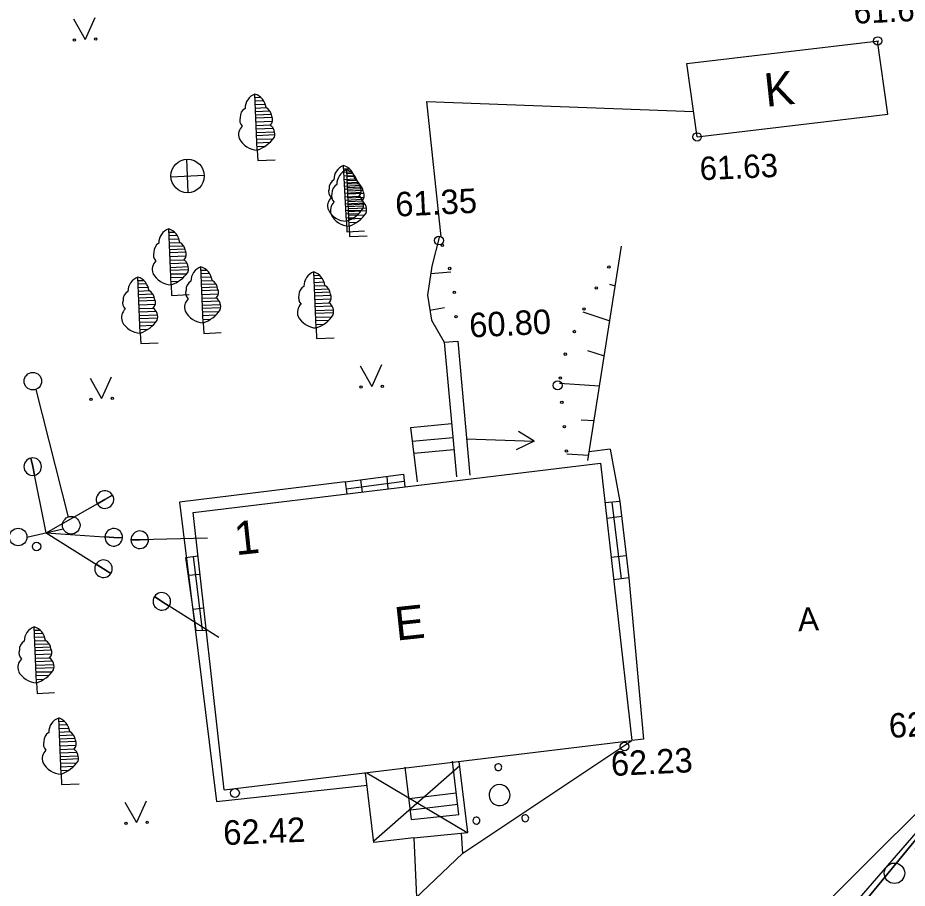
# Model space of a CAD drawing. Extents: x 641511 to 641623, y 6457493 to 6457722.
# Drawn here: x 641556.77 to 641583.38, y 6457624.06 to 6457650.11 of the extents above; entities that cross this region are included whole.
import ezdxf

# ---------------------------------------------------------------- set-up
doc = ezdxf.new("R2010")
doc.units = 0
for name, color, linetype in [('Level 10', 7, 'Continuous'), ('Level 11', 7, 'Continuous'), ('Level 12', 7, 'Continuous'), ('Level 15', 7, 'Continuous'), ('Level 18', 7, 'Continuous'), ('Level 21', 7, 'Continuous'), ('Level 30', 7, 'Continuous'), ('Level 40', 7, 'Continuous'), ('Level 5', 7, 'Continuous'), ('Level 6', 7, 'Continuous'), ('Level 63', 7, 'Continuous'), ('Level 7', 7, 'Continuous'), ('Level 8', 7, 'Continuous')]:
    doc.layers.add(name, color=color, linetype=linetype)

# ---------------------------------------------------------------- blocks, each defined once
blk = doc.blocks.new('KMURU4')
at = {"layer": 'Level 6'}
for p in [(-318, 628), (318, 628), (0, 0), (0, 0)]:
    blk.add_line(p, (0, 0), dxfattribs=at)
for centre in [(-318, -8), (318, -8)]:
    blk.add_circle(centre, 34.5, dxfattribs=at)
blk = doc.blocks.new('BP0')
at = {"layer": 'Level 7'}
for centre, radius, start, end in [((-2, 783), 100, 90, 270), ((-2, 783), 100, 270, 90), ((-2, -17), 300, 90, 270), ((-2, -17), 300, 270, 90), ((-702, -717), 100, 90, 270), ((-702, -717), 100, 270, 90), ((698, -717), 100, 90, 270), ((698, -717), 100, 270, 90)]:
    blk.add_arc(centre, radius, start, end, dxfattribs=at)
blk = doc.blocks.new('BL4')
at = {"layer": 'Level 7'}
for p, q in [((0, 300), (0, 1900)), ((0, 1800), (150, 1800)), ((0, 1710), (220, 1710)), ((0, 1600), (280, 1600)), ((0, 1500), (300, 1500)), ((0, 1400), (400, 1400)), ((440, 1300), (0, 1300)), ((0, 1220), (470, 1220)), ((460, 1100), (0, 1100)), ((0, 1000), (410, 1000)), ((480, 900), (0, 900)), ((0, 800), (520, 800)), ((520, 710), (0, 710)), ((0, 610), (460, 600)), ((350, 500), (0, 500)), ((0, 400), (210, 400)), ((0, 300), (0, 0)), ((0, 0), (500, 0))]:
    blk.add_line(p, q, dxfattribs=at)
for centre, radius, start, end in [((130, 1490), 430, 107.592, 178.668), ((-179, 1454), 481, 5.541, 68.199), ((-175, 1255), 275, 117.031, 181.042), ((125, 1225), 326, 4.399, 57.529), ((-230, 1164), 236, 158.614, 224.006), ((258, 1158), 212, 311.82, 25.56), ((-188, 750), 328, 130.365, 197.745), ((188, 750), 328, 342.255, 49.635), ((54, 909), 612, 205.076, 264.939), ((-275, 1225), 965, 286.557, 323.427)]:
    blk.add_arc(centre, radius, start, end, dxfattribs=at)
blk = doc.blocks.new('BH0')
at = {"layer": 'Level 7'}
for centre, radius in [((0, 0), 293), ((990, 0), 95.9)]:
    blk.add_circle(centre, radius, dxfattribs=at)
blk = doc.blocks.new('AAP3')
at = {"layer": 'Level 6'}
blk.add_circle((0, 0), 34.5, dxfattribs=at)
blk = doc.blocks.new('SIDE_0')
at = {"layer": 'Level 12'}
for p, q in [((0, 0), (1925, 0)), ((1925, 0), (1675, 0)), ((1675, 0), (1925, 0)), ((2175, 0), (1925, 0)), ((1925, 0), (2175, 0))]:
    blk.add_line(p, q, dxfattribs=at)
for start, end in [(0, 180), (180, 0)]:
    blk.add_arc((1925, 0), 250, start, end, dxfattribs=at)
blk = doc.blocks.new('PP4')
at = {"layer": 'Level 12'}
blk.add_circle((0, 0), 250, dxfattribs=at)
blk = doc.blocks.new('OK4')
at = {"layer": 'Level 15'}
for p, q in [((0, -500), (0, 500)), ((-500, 0), (500, 0)), ((-500, 0), (-500, 0)), ((-500, 0), (-500, 0))]:
    blk.add_line(p, q, dxfattribs=at)
blk.add_circle((0, 0), 500, dxfattribs=at)

msp = doc.modelspace()

# ---------------------------------------------------------------- linework, layer by layer
at = {"layer": 'Level 10'}
for points in [[(641574.588, 6457614.516), (641555.705, 6457623.149), (641548.29, 6457651.493), (641586.337, 6457658.132), (641583.987, 6457646.916), (641592.774, 6457643.356), (641586.586, 6457629.116)], [(641600.468, 6457602.303), (641574.588, 6457614.516), (641586.586, 6457629.116), (641592.774, 6457643.356), (641614.889, 6457634.307)]]:
    msp.add_lwpolyline(points, close=True, dxfattribs=at)
at = {"layer": 'Level 11'}
for p, q in [((641569.127, 6457642.46), (641569.727, 6457642.51)), ((641574.475, 6457642.143), (641574.642, 6457642.087)), ((641569.099, 6457641.365), (641569.539, 6457641.446)), ((641573.67, 6457641.31), (641574.478, 6457641.04)), ((641573.811, 6457640.161), (641574.314, 6457639.993)), ((641572.981, 6457639.174), (641574.173, 6457639.097)), ((641573.627, 6457638.085), (641574.01, 6457638.06)), ((641573.192, 6457637.066), (641573.848, 6457637.024))]:
    msp.add_line(p, q, dxfattribs=at)
at = {"layer": 'Level 12'}
for p, q in [((641572.22, 6457637.441), (641571.752, 6457637.735)), ((641570.198, 6457637.513), (641572.22, 6457637.441)), ((641572.22, 6457637.441), (641571.676, 6457637.182))]:
    msp.add_line(p, q, dxfattribs=at)
at = {"layer": 'Level 18'}
for p, q in [((641569.523, 6457640.401), (641569.893, 6457636.373)), ((641568.519, 6457637.856), (641569.747, 6457637.969)), ((641568.519, 6457637.856), (641568.722, 6457636.227)), ((641568.571, 6457637.44), (641569.785, 6457637.551)), ((641568.616, 6457637.081), (641569.818, 6457637.192)), ((641566.595, 6457636.013), (641568.335, 6457636.245)), ((641567.028, 6457636.283), (641567.077, 6457635.919)), ((641567.814, 6457636.387), (641567.847, 6457636.012)), ((641566.57, 6457636.222), (641566.613, 6457635.863)), ((641574.785, 6457635.641), (641574.338, 6457635.598)), ((641574.538, 6457635.617), (641574.821, 6457633.32)), ((641574.837, 6457635.19), (641574.391, 6457635.126)), ((641562.015, 6457633.988), (641562.293, 6457631.782)), ((641574.973, 6457634.012), (641574.522, 6457633.96)), ((641561.877, 6457633.432), (641562.225, 6457633.466)), ((641562.021, 6457632.412), (641562.339, 6457632.45)), ((641562.112, 6457631.773), (641562.413, 6457631.789)), ((641568.553, 6457626.122), (641568.361, 6457627.69)), ((641568.476, 6457626.747), (641569.889, 6457626.92)), ((641568.518, 6457626.408), (641569.931, 6457626.581))]:
    msp.add_line(p, q, dxfattribs=at)
for points in [[(641569.523, 6457640.401), (641569.939, 6457640.438), (641570.294, 6457636.422)], [(641566.57, 6457636.222), (641568.314, 6457636.454), (641568.352, 6457636.074)], [(641574.785, 6457635.641), (641575.05, 6457633.348), (641574.597, 6457633.292)], [(641562.112, 6457631.773), (641561.803, 6457633.957), (641562.164, 6457634.011)], [(641568.553, 6457626.122), (641569.969, 6457626.266), (641569.774, 6457627.863)]]:
    msp.add_lwpolyline(points, dxfattribs=at)
at = {"layer": 'Level 21'}
for p, q in [((641557.319, 6457638.991), (641558.28, 6457635.171)), ((641557.049, 6457634.568), (641558.134, 6457634.818))]:
    msp.add_line(p, q, dxfattribs=at)
at = {"layer": 'Level 30'}
for centre, radius in [((641582.492, 6457649.424), 0.125), ((641577.091, 6457646.55), 0.125), ((641569.372, 6457643.445), 0.131), ((641572.922, 6457639.113), 0.131), ((641557.336, 6457634.29), 0.125), ((641574.922, 6457628.304), 0.131), ((641563.27, 6457626.913), 0.131)]:
    msp.add_circle(centre, radius, dxfattribs=at)
at = {"layer": 'Level 40'}
msp.add_lwpolyline([(641616.859, 6457625.017), (641605.424, 6457599.352), (641597.443, 6457603.699), (641575.346, 6457616.152), (641586.586, 6457629.116), (641592.774, 6457643.356), (641614.889, 6457634.307), (641616.475, 6457633.607)], dxfattribs=at)
at = {"layer": 'Level 5'}
for p, q in [((641574.489, 6457637.2), (641573.863, 6457637.123)), ((641574.489, 6457637.2), (641574.785, 6457635.641)), ((641570.037, 6457625.71), (641570.078, 6457625.1)), ((641568.62, 6457625.566), (641568.7, 6457623.798))]:
    msp.add_line(p, q, dxfattribs=at)
for points in [[(641569.433, 6457643.561), (641569.013, 6457647.609), (641576.985, 6457647.311)], [(641566.569, 6457636.227), (641561.609, 6457635.618), (641562.719, 6457626.654), (641567.22, 6457627.149)], [(641575.05, 6457633.348), (641575.494, 6457628.527), (641575.137, 6457628.48)], [(641574.742, 6457616.626), (641574.742, 6457616.626), (641580.006, 6457622.674), (641586.091, 6457628.731)], [(641567.216, 6457621.097), (641568.437, 6457623.55), (641570.09, 6457625.111), (641575.137, 6457628.48)]]:
    msp.add_lwpolyline(points, dxfattribs=at)
at = {"layer": 'Level 63'}
for p, q in [((641576.784, 6457648.747), (641582.523, 6457649.421)), ((641582.8, 6457647.227), (641582.492, 6457649.424)), ((641577.091, 6457646.55), (641576.784, 6457648.747)), ((641577.091, 6457646.55), (641582.8, 6457647.227)), ((641562.019, 6457635.306), (641574.205, 6457636.783)), ((641574.205, 6457636.783), (641575.137, 6457628.48)), ((641562.95, 6457627.003), (641562.019, 6457635.306)), ((641562.95, 6457627.003), (641575.137, 6457628.48)), ((641567.423, 6457625.476), (641569.993, 6457627.732)), ((641570.235, 6457625.734), (641569.978, 6457627.855)), ((641567.428, 6457625.43), (641567.175, 6457627.515)), ((641567.211, 6457627.519), (641570.211, 6457625.731)), ((641568.62, 6457625.566), (641570.037, 6457625.71)), ((641570.037, 6457625.71), (641570.235, 6457625.734)), ((641568.62, 6457625.566), (641567.428, 6457625.43))]:
    msp.add_line(p, q, dxfattribs=at)
at = {"layer": 'Level 8'}
msp.add_line((641573.822, 6457636.862), (641574.83, 6457643.283), dxfattribs=at)
msp.add_lwpolyline([(641569.391, 6457643.576), (641569.16, 6457642.68), (641569.03, 6457641.809), (641569.147, 6457641.061), (641569.523, 6457640.401)], dxfattribs=at)

# ---------------------------------------------------------------- block references
at = {"layer": 'Level 12'}
for name, p, xscale, yscale, rotation in [('PP4', (641557.226, 6457639.237), 0.0010501926297699013, 0.0010501926297699013, 2.3939587914381857), ('SIDE_0', (641557.627, 6457634.701), 0.0010501926297699013, 0.0010501926297699015, 101.60402678353428), ('SIDE_0', (641557.622, 6457634.7), 0.0010501926297699015, 0.0010501926297699015, 29.449362098099837), ('PP4', (641558.373, 6457634.926), 0.0010501926297699013, 0.0010501926297699013, 2.3939587914381857), ('SIDE_0', (641557.627, 6457634.701), 0.0010501926297699015, 0.0010501926297699015, -32.183961477969454), ('SIDE_0', (641557.627, 6457634.701), 0.0010501926297699013, 0.0010501926297699013, -3.895710526874835), ('PP4', (641556.786, 6457634.574), 0.0010501926297699013, 0.0010501926297699013, 2.3939587914381857), ('SIDE_0', (641562.444, 6457634.543), 0.0010501926297699013, 0.0010501926297699013, -178.5576578170187), ('SIDE_0', (641562.792, 6457631.567), 0.0010501926297699013, 0.0010501926297699013, 147.659323308029)]:
    msp.add_blockref(name, p, dxfattribs=dict(at, xscale=xscale, yscale=yscale, rotation=rotation))
at = {"layer": 'Level 15', "xscale": 0.0009999015799069047, "yscale": 0.0009999015799069047, "rotation": 2.563958791437375}
msp.add_blockref('OK4', (641561.853, 6457645.38), dxfattribs=at)
at = {"layer": 'Level 6'}
for name, p, xscale, yscale, rotation in [('KMURU4', (641558.787, 6457649.469), 0.0009999015799069047, 0.0009999015799069047, 2.563958791437375), ('AAP3', (641569.476, 6457643.308), 0.001044987142144907, 0.0010449871421449072, 107.4593773992239), ('AAP3', (641569.695, 6457642.611), 0.001044987142144907, 0.0010449871421449072, 107.4593773992239), ('AAP3', (641574.453, 6457642.656), 0.001044987142144907, 0.0010449871421449072, -121.05290842863539), ('AAP3', (641569.829, 6457641.896), 0.001044987142144907, 0.001044987142144907, 94.28991905846559), ('AAP3', (641574.076, 6457642.03), 0.001044987142144907, 0.0010449871421449072, -121.05290842863539), ('AAP3', (641573.707, 6457641.399), 0.0010449871421449072, 0.001044987142144907, -112.80834329384699), ('AAP3', (641569.884, 6457641.167), 0.001044987142144907, 0.001044987142144907, 94.28991905846559), ('AAP3', (641573.423, 6457640.724), 0.0010449871421449072, 0.001044987142144907, -112.80834329384699), ('AAP3', (641573.149, 6457640.047), 0.0010449871421449057, 0.0010449871421449072, -101.53725620470657), ('KMURU4', (641567.359, 6457639.082), 0.0009999015799069047, 0.0009999015799069047, 2.563958791437375), ('KMURU4', (641559.282, 6457638.72), 0.0009999015799069047, 0.0009999015799069047, 2.563958791437375), ('AAP3', (641573.003, 6457639.33), 0.0010449871421449057, 0.0010449871421449072, -101.53725620470657), ('AAP3', (641573.046, 6457638.605), 0.001044987142144907, 0.0010449871421449068, -83.45199895788153), ('AAP3', (641573.124, 6457637.878), 0.0010449871421449072, 0.001044987142144907, -85.19995587122015), ('AAP3', (641573.185, 6457637.149), 0.0010449871421449072, 0.001044987142144907, -85.19995587122015), ('KMURU4', (641560.326, 6457626.028), 0.0009999015799069047, 0.0009999015799069047, 2.563958791437375)]:
    msp.add_blockref(name, p, dxfattribs=dict(at, xscale=xscale, yscale=yscale, rotation=rotation))
at = {"layer": 'Level 7'}
for name, p, xscale, yscale, rotation in [('BL4', (641563.952, 6457645.839), 0.0010501926297699013, 0.0010501926297699013, 2.3939587914381857), ('BL4', (641566.618, 6457643.711), 0.0010449871421449072, 0.0010449871421449072, 2.793958791437362), ('BL4', (641566.698, 6457643.566), 0.0010501926297699013, 0.0010501926297699013, 2.3939587914381857), ('BL4', (641561.371, 6457641.806), 0.0010501926297699013, 0.0010501926297699013, 2.3939587914381857), ('BL4', (641562.335, 6457640.669), 0.0010501926297699013, 0.0010501926297699013, 2.3939587914381857), ('BL4', (641560.45, 6457640.361), 0.0010501926297699013, 0.0010501926297699013, 2.3939587914381857), ('BL4', (641565.712, 6457640.516), 0.0010501926297699013, 0.0010501926297699013, 2.3939587914381857), ('BL4', (641557.35, 6457629.894), 0.0010501926297699013, 0.0010501926297699013, 2.3939587914381857), ('BL4', (641558.081, 6457627.163), 0.0010501926297699013, 0.0010501926297699013, 2.3939587914381857), ('BP0', (641571.186, 6457626.868), 0.0010449871421449072, 0.0010449871421449072, 2.793958791437362), ('BH0', (641582.995, 6457624.51), 0.001044987142144907, 0.001044987142144907, 45.18786886696701)]:
    msp.add_blockref(name, p, dxfattribs=dict(at, xscale=xscale, yscale=yscale, rotation=rotation))

# ---------------------------------------------------------------- texts
at = {"layer": 'Level 30'}
for s, height, rotation, p in [('61.64', 0.6999, 2.564, (641581.791, 6457649.935)), ('61.63', 0.6999, 2.564, (641577.183, 6457645.25)), ('61.35', 0.7315, 2.794, (641568.08, 6457644.162)), ('60.80', 0.7315, 2.794, (641570.294, 6457640.544)), ('62.26', 0.7315, 2.794, (641582.844, 6457628.561)), ('62.23', 0.7315, 2.794, (641574.532, 6457627.419)), ('62.42', 0.7351, 2.394, (641562.933, 6457625.352))]:
    msp.add_text(s, height=height, rotation=rotation, dxfattribs=at).set_placement(p)
at = {"layer": 'Level 5'}
msp.add_text('A', height=0.7, rotation=2.564, dxfattribs=at).set_placement((641580.122, 6457631.753))
at = {"layer": 'Level 63'}
for s, rotation, p in [('K', 6.1028, (641579.156, 6457647.446)), ('1', 6.0941, (641563.301, 6457634.027)), ('E', 6.0941, (641568.101, 6457631.471))]:
    msp.add_text(s, height=1, rotation=rotation, dxfattribs=at).set_placement(p)

doc.saveas('drawing.dxf')
